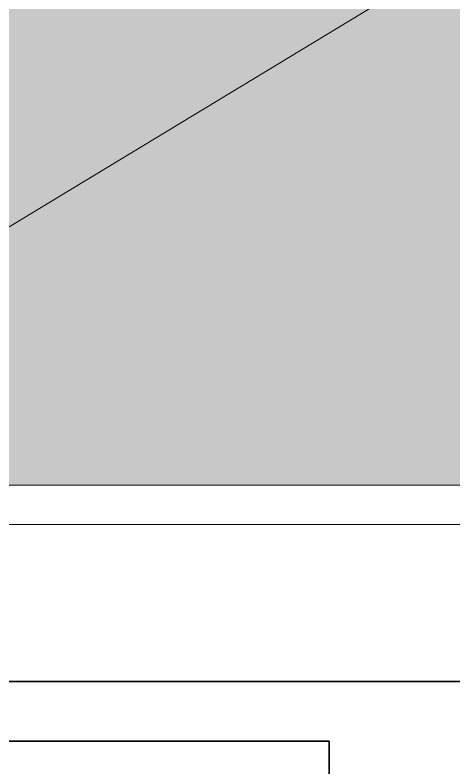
# Model space of a CAD drawing. Header units: inches. Extents: x -3905 to 10892, y 1064 to 9590.
# Drawn here: x 1620.81 to 1626.4, y 3465.56 to 3475.15 of the extents above; entities that cross this region are included whole.
import ezdxf

# ---------------------------------------------------------------- set-up
doc = ezdxf.new("R2010")
doc.units = ezdxf.units.IN
doc.header["$MEASUREMENT"] = 0
doc.layers.add('ELEVATIONS', color=40, linetype='Continuous', lineweight=0)
doc.layers.add('SECTIONS', color=70, linetype='Continuous', lineweight=0)

msp = doc.modelspace()

# ---------------------------------------------------------------- hatches: boundary and pattern name
at = {"layer": 'ELEVATIONS', "linetype": 'Continuous', "lineweight": 5}
h = msp.add_hatch(color=254, dxfattribs=at)
h.dxf.hatch_style = 1
h.paths.add_polyline_path([(1634.30327, 3492.1647), (1615.30327, 3492.1647), (1615.30327, 3469.1647), (1634.30327, 3469.1647)])
h.paths.add_polyline_path([(1623.95169, 3484.40524), (1626.19169, 3480.52545), (1623.95169, 3476.64565), (1619.47169, 3476.64565), (1617.23169, 3480.52545), (1619.47169, 3484.40524)], flags=16)
h.paths.add_polyline_path([(1620.17967, 3478.08565), (1624.76138, 3478.08565), (1624.76138, 3482.88565), (1620.17967, 3482.88565)], flags=8)

# ---------------------------------------------------------------- linework, layer by layer
msp.add_line((1634.30327, 3480.6647), (1615.30327, 3469.1647), dxfattribs=at)
for points in [[(1612.80327, 3494.6647), (1612.80327, 3466.6647), (1636.80327, 3466.6647), (1636.80327, 3494.6647)], [(1615.30327, 3492.1647), (1615.30327, 3469.1647), (1634.30327, 3469.1647), (1634.30327, 3492.1647)]]:
    msp.add_lwpolyline(points, close=True, dxfattribs=at)
at = {"layer": 'ELEVATIONS', "linetype": 'Continuous', "lineweight": 35}
msp.add_lwpolyline([(1612.80327, 3494.6647), (1636.80327, 3494.6647), (1636.80327, 3466.6647), (1612.80327, 3466.6647)], close=True, dxfattribs=at)
at = {"layer": 'ELEVATIONS', "linetype": 'Continuous', "lineweight": 15}
msp.add_lwpolyline([(1614.80327, 3492.6647), (1614.80327, 3468.6647), (1634.80327, 3468.6647), (1634.80327, 3492.6647)], close=True, dxfattribs=at)
at = {"layer": 'SECTIONS', "linetype": 'Continuous', "lineweight": 35}
for p, q in [((1619.084, 3465.90692), (1624.81181, 3465.90692)), ((1624.81181, 3465.90692), (1624.81181, 3451.95685))]:
    msp.add_line(p, q, dxfattribs=at)

doc.saveas('drawing.dxf')
